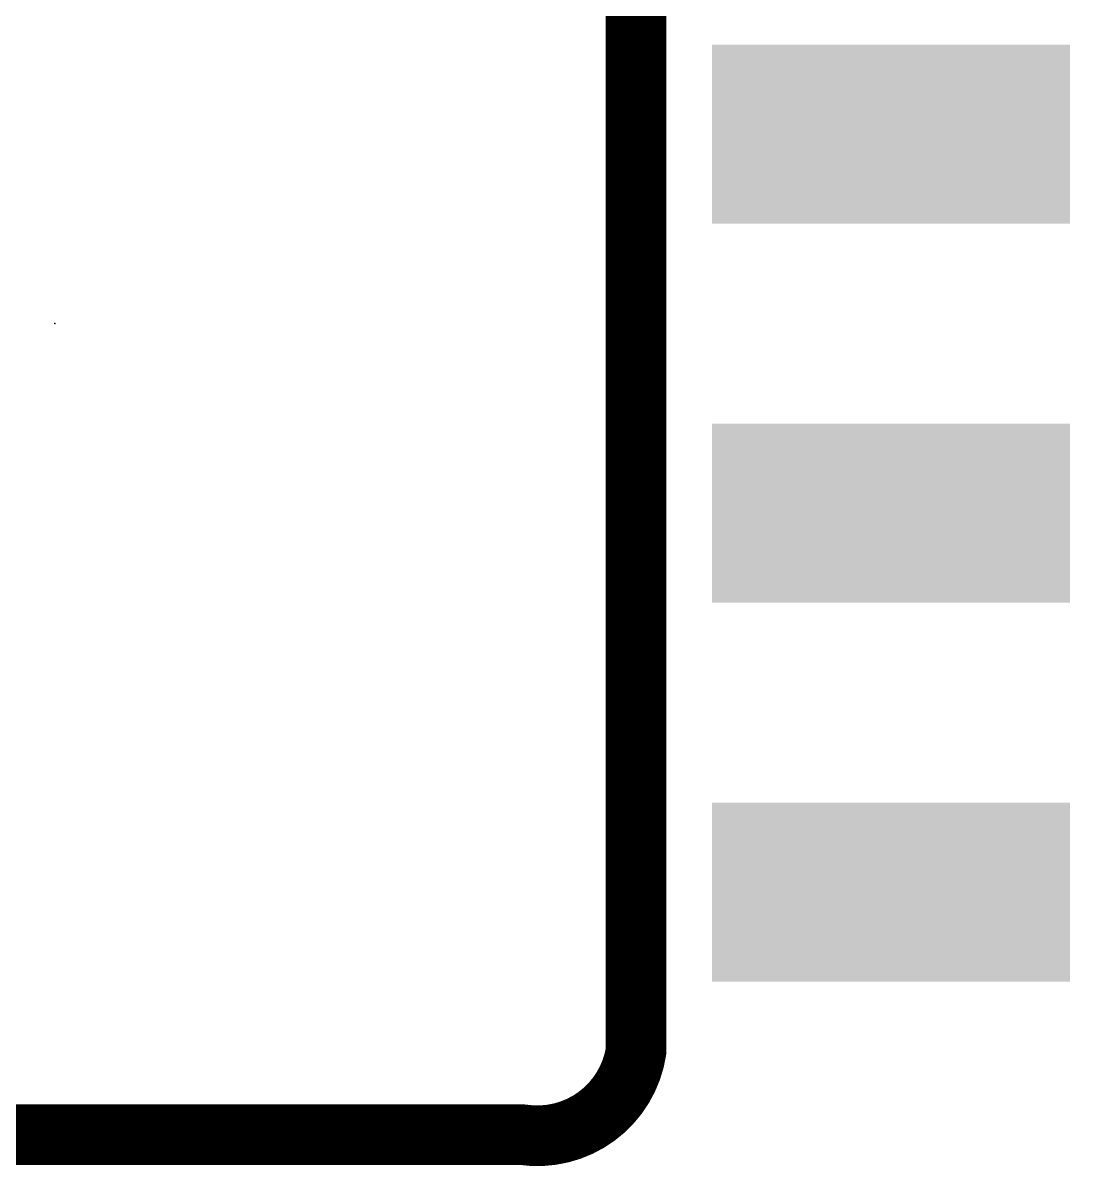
# Model space of a CAD drawing. Extents: x -10 to 79, y 9 to 113.
# Drawn here: x 48.787 to 52.295, y 37.817 to 41.648 of the extents above; entities that cross this region are included whole.
import ezdxf

# ---------------------------------------------------------------- set-up
doc = ezdxf.new("R2010")
doc.units = 0
for name, color, linetype in [('16', 132, 'CONTINUOUS'), ('22', 253, 'CONTINUOUS'), ('24', 53, 'CONTINUOUS'), ('52', 253, 'CONTINUOUS')]:
    doc.layers.add(name, color=color, linetype=linetype)

# ---------------------------------------------------------------- blocks, each defined once
blk = doc.blocks.new('RECT')
blk.add_solid([(-0.5, -0.5), (0.5, -0.5), (-0.5, 0.5), (0.5, 0.5)])

msp = doc.modelspace()

# ---------------------------------------------------------------- linework, layer by layer
at = {"layer": '22', "const_width": 0.2032}
for points in [[(50.8413, 42.9768), (50.8413, 38.2032)], [(50.4603, 37.9222), (47.3297, 37.9222)]]:
    msp.add_lwpolyline(points, dxfattribs=at)
at = {"layer": '22'}
for points, const_width in [([(50.4603, 37.9222, 0.4142), (50.8413, 38.2032)], 0.2032), ([(50.8915, 38.1956, 1), (50.7911, 38.2108)], 0.1016), ([(50.7905, 38.2032, 1), (50.8921, 38.2032)], 0.1016), ([(50.4679, 37.9724, 1), (50.4527, 37.872)], 0.1016), ([(50.4603, 37.8714, 1), (50.4603, 37.973)], 0.1016)]:
    msp.add_lwpolyline(points, format="xyb", dxfattribs=dict(at, const_width=const_width))
at = {"layer": '24'}
msp.add_point((48.895, 40.64), dxfattribs=at)

# ---------------------------------------------------------------- block references
at = {"layer": '16', "xscale": 0.6, "yscale": 1.2, "rotation": 270}
for p in [(51.695, 41.275), (51.695, 40.005), (51.695, 38.735)]:
    msp.add_blockref('RECT', p, dxfattribs=at)
at = {"layer": '52', "xscale": 0.508, "yscale": 1.0287, "rotation": 270}
for p in [(51.6827, 41.275), (51.6827, 40.005), (51.6827, 38.735)]:
    msp.add_blockref('RECT', p, dxfattribs=at)

doc.saveas('drawing.dxf')
